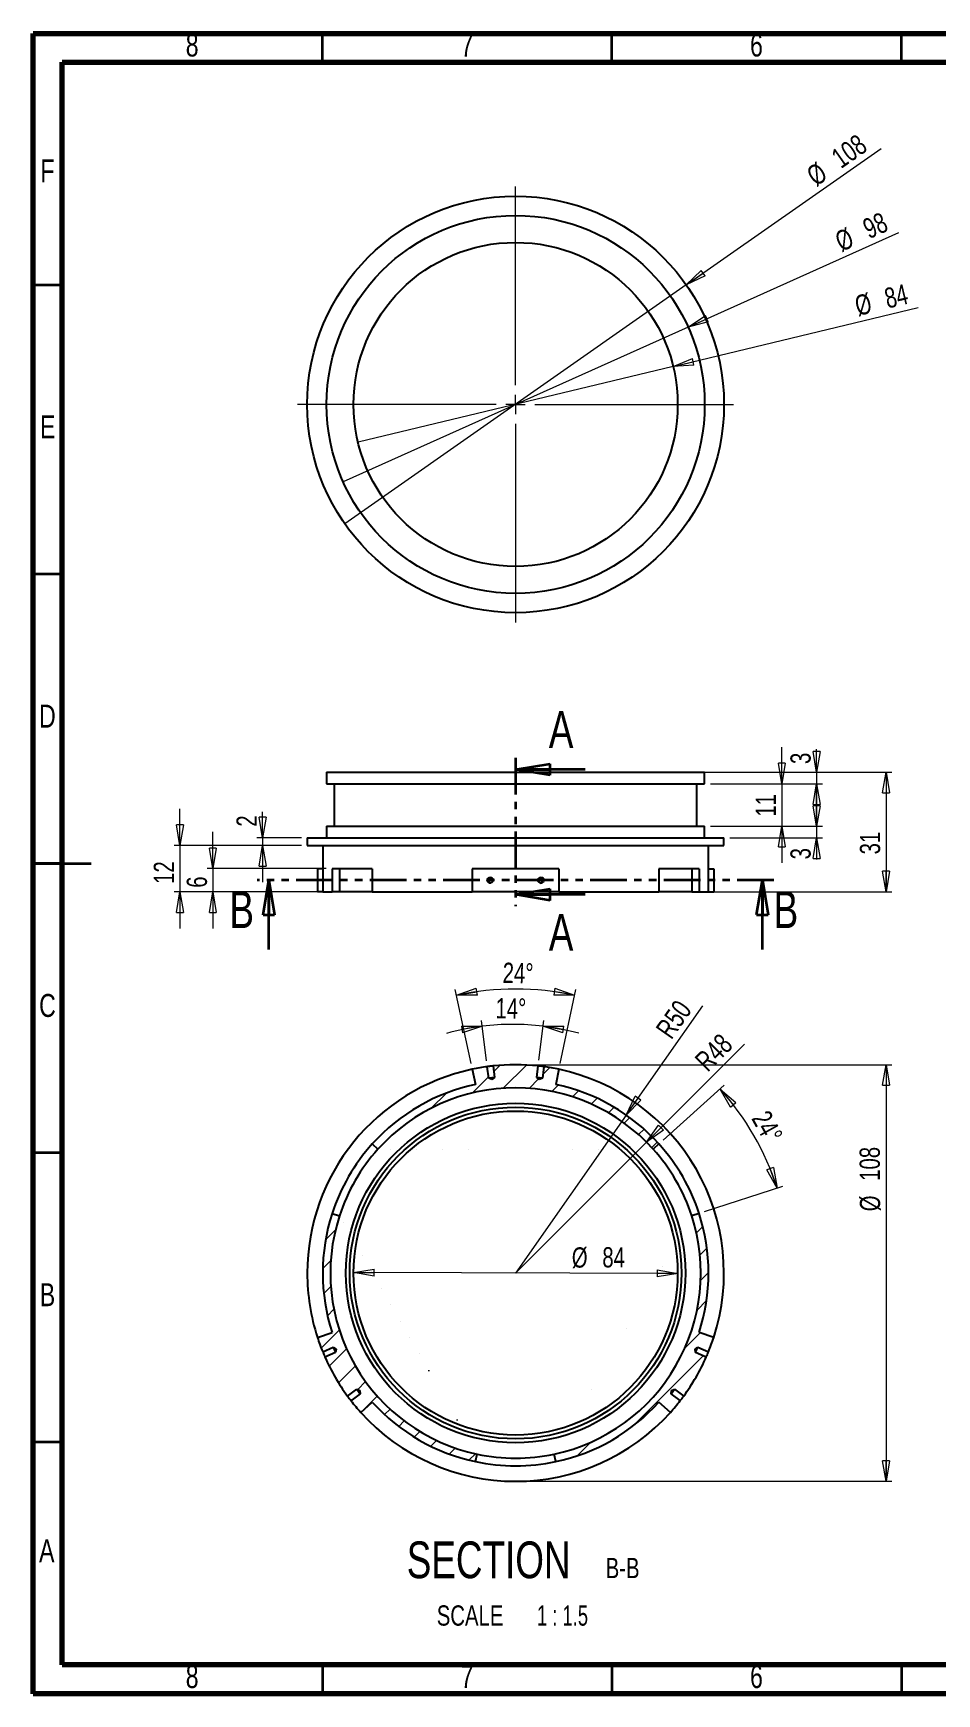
# Model space of a CAD drawing. Header units: millimetres. Extents: x 15 to 415, y 5 to 292.
# Drawn here: x 15 to 171.1, y 5 to 292 of the extents above; entities that cross this region are included whole.
import ezdxf

# ---------------------------------------------------------------- set-up
doc = ezdxf.new("R2010")
doc.units = ezdxf.units.MM
doc.linetypes.add('PHANTOM', pattern=[12.7, 6.35, -1.27, 1.27, -1.27, 1.27, -1.27])
doc.styles.add('SLDTEXTSTYLE0', font='TXT', dxfattribs={"width": 0.75})
doc.styles.add('SLDTEXTSTYLE3', font='TXT', dxfattribs={"width": 0.678571})
doc.dimstyles.new('SLDDIMSTYLE0', dxfattribs={"dimtxt": 3.5, "dimasz": 3.556, "dimexe": 0, "dimexo": 0.0625, "dimgap": 0.875, "dimtad": 1, "dimlfac": 1.5, "dimrnd": 1e-09, "dimzin": 12, "dimdsep": 46, "dimtxsty": 'SLDTEXTSTYLE0', "dimblk1": 'CLOSED', "dimblk2": 'CLOSED', "dimsah": 1, "dimcen": 0.09, "dimadec": 0, "dimazin": 3, "dimtfac": 1, "dimtofl": 0, "dimtmove": 0, "dimatfit": 3, "dimldrblk": 'CLOSED', "dimfxl": 0, "dimfrac": 2, "dimtolj": 1, "dimtzin": 12, "dimarcsym": 0})
doc.dimstyles.new('SLDDIMSTYLE1', dxfattribs={"dimtxt": 3.5, "dimasz": 3.556, "dimexe": 0, "dimexo": 0.0625, "dimgap": 0.875, "dimtad": 1, "dimlfac": 1.5, "dimrnd": 1e-09, "dimzin": 12, "dimdsep": 46, "dimtxsty": 'SLDTEXTSTYLE0', "dimblk1": 'CLOSED', "dimblk2": 'CLOSED', "dimsah": 1, "dimcen": 0.09, "dimadec": 0, "dimazin": 3, "dimtfac": 1, "dimtmove": 0, "dimatfit": 0, "dimldrblk": 'CLOSED', "dimfxl": 0, "dimfrac": 2, "dimtolj": 1, "dimtzin": 12, "dimarcsym": 0})
doc.dimstyles.new('SLDDIMSTYLE2', dxfattribs={"dimtxt": 3.5, "dimasz": 3.556, "dimexe": 0, "dimexo": 0.0625, "dimgap": 0.875, "dimtad": 1, "dimlfac": 1.5, "dimrnd": 1e-09, "dimzin": 12, "dimdsep": 46, "dimtxsty": 'SLDTEXTSTYLE0', "dimblk1": 'NONE', "dimblk2": 'CLOSED', "dimsah": 1, "dimcen": 0, "dimadec": 0, "dimazin": 3, "dimtfac": 1, "dimtmove": 0, "dimatfit": 3, "dimldrblk": 'NONE', "dimfxl": 0, "dimfrac": 2, "dimtolj": 1, "dimtzin": 12, "dimarcsym": 0})
doc.dimstyles.new('SLDDIMSTYLE3', dxfattribs={"dimtxt": 3.5, "dimasz": 3.556, "dimexe": 0, "dimexo": 0.0625, "dimgap": 0.875, "dimtad": 1, "dimdec": 4, "dimlfac": 1.5, "dimzin": 12, "dimdsep": 46, "dimtxsty": 'SLDTEXTSTYLE0', "dimblk1": 'CLOSED', "dimblk2": 'CLOSED', "dimsah": 1, "dimcen": 0.09, "dimazin": 3, "dimtfac": 1, "dimtofl": 0, "dimtmove": 0, "dimatfit": 3, "dimldrblk": 'CLOSED', "dimfxl": 0, "dimfrac": 2, "dimtolj": 1, "dimtzin": 12, "dimarcsym": 0})
doc.dimstyles.new('SLDDIMSTYLE4', dxfattribs={"dimtxt": 3.5, "dimasz": 3.556, "dimexe": 0, "dimexo": 0.0625, "dimgap": 0.875, "dimtad": 1, "dimlfac": 1.5, "dimrnd": 1e-09, "dimzin": 12, "dimdsep": 46, "dimtxsty": 'SLDTEXTSTYLE0', "dimblk1": 'CLOSED', "dimblk2": 'CLOSED', "dimsah": 1, "dimcen": 0, "dimadec": 0, "dimazin": 3, "dimtfac": 1, "dimtofl": 0, "dimtmove": 0, "dimatfit": 3, "dimldrblk": 'CLOSED', "dimfxl": 0, "dimfrac": 2, "dimtolj": 1, "dimtzin": 12, "dimarcsym": 0})
doc.dimstyles.new('SLDDIMSTYLE5', dxfattribs={"dimtxt": 3.5, "dimasz": 3.556, "dimexe": 0, "dimexo": 0.0625, "dimgap": 0.875, "dimtad": 1, "dimlfac": 1.5, "dimrnd": 1e-09, "dimzin": 12, "dimdsep": 46, "dimtxsty": 'SLDTEXTSTYLE0', "dimblk1": 'CLOSED', "dimblk2": 'CLOSED', "dimsah": 1, "dimcen": 0, "dimadec": 0, "dimazin": 3, "dimtfac": 1, "dimtmove": 0, "dimatfit": 3, "dimldrblk": 'CLOSED', "dimfxl": 0, "dimfrac": 2, "dimtolj": 1, "dimtzin": 12, "dimarcsym": 0})

# ---------------------------------------------------------------- blocks, each defined once
blk = doc.blocks.new('_Closed')
at = {"color": 0, "linetype": 'ByBlock', "lineweight": -2}
for p, q in [((-1, 0.166667), (0, 0)), ((-1, 0.166667), (-1, -0.166667)), ((0, 0), (-1, -0.166667)), ((0, 0), (-1, 0))]:
    blk.add_line(p, q, dxfattribs=at)
blk = doc.blocks.new('_D')
at = {"color": 7, "linetype": 'Continuous', "lineweight": 18}
for p, q in [((132.01, 164.29), (163.35, 164.29)), ((162.35, 164.29), (162.35, 143.62)), ((131.35, 143.62), (163.35, 143.62))]:
    blk.add_line(p, q, dxfattribs=at)
at = {"color": 7, "linetype": 'Continuous', "lineweight": 18, "xscale": 3.556, "yscale": 3.556}
for p, rotation in [((162.35, 164.29), 90.0000000000004), ((162.35, 143.62), 270.0000000000004)]:
    blk.add_blockref('_Closed', p, dxfattribs=dict(at, rotation=rotation))
at = {"color": 7, "linetype": 'Continuous', "lineweight": 18, "insert": (157.83, 150.09), "char_height": 3.5, "attachment_point": 1, "rotation": 90, "style": 'SLDTEXTSTYLE0'}
blk.add_mtext('31', dxfattribs=at)
blk = doc.blocks.new('_D_1')
at = {"color": 7, "linetype": 'Continuous', "lineweight": 18}
for p, q in [((150.35, 164.29), (150.35, 168.3)), ((127.35, 164.29), (151.35, 164.29)), ((150.35, 164.29), (150.35, 162.29)), ((132.01, 162.29), (151.35, 162.29)), ((150.35, 162.29), (150.35, 155.94))]:
    blk.add_line(p, q, dxfattribs=at)
at = {"color": 7, "linetype": 'Continuous', "lineweight": 18, "xscale": 3.556, "yscale": 3.556}
for p, rotation in [((150.35, 164.29), 270.0000000000004), ((150.35, 162.29), 90.0000000000004)]:
    blk.add_blockref('_Closed', p, dxfattribs=dict(at, rotation=rotation))
at = {"color": 7, "linetype": 'Continuous', "lineweight": 18, "insert": (145.83, 165.71), "char_height": 3.5, "attachment_point": 1, "rotation": 90, "style": 'SLDTEXTSTYLE0'}
blk.add_mtext('3', dxfattribs=at)
blk = doc.blocks.new('_D_2')
at = {"color": 7, "linetype": 'Continuous', "lineweight": 18}
for p, q in [((144.35, 162.29), (144.35, 168.64)), ((132.01, 162.29), (145.35, 162.29)), ((144.35, 162.29), (144.35, 154.95)), ((132.01, 154.95), (145.35, 154.95)), ((144.35, 154.95), (144.35, 148.6))]:
    blk.add_line(p, q, dxfattribs=at)
at = {"color": 7, "linetype": 'Continuous', "lineweight": 18, "xscale": 3.556, "yscale": 3.556}
for p, rotation in [((144.35, 162.29), 270.0000000000004), ((144.35, 154.95), 90.0000000000004)]:
    blk.add_blockref('_Closed', p, dxfattribs=dict(at, rotation=rotation))
at = {"color": 7, "linetype": 'Continuous', "lineweight": 18, "insert": (139.83, 156.6), "char_height": 3.5, "attachment_point": 1, "rotation": 90, "style": 'SLDTEXTSTYLE0'}
blk.add_mtext('11', dxfattribs=at)
blk = doc.blocks.new('_D_3')
at = {"color": 7, "linetype": 'Continuous', "lineweight": 18}
for p, q in [((150.35, 154.95), (150.35, 161.3)), ((132.01, 154.95), (151.35, 154.95)), ((135.35, 152.95), (151.35, 152.95)), ((150.35, 154.95), (150.35, 152.95)), ((150.35, 152.95), (150.35, 149.23))]:
    blk.add_line(p, q, dxfattribs=at)
at = {"color": 7, "linetype": 'Continuous', "lineweight": 18, "xscale": 3.556, "yscale": 3.556}
for p, rotation in [((150.35, 154.95), 270.0000000000004), ((150.35, 152.95), 90.0000000000004)]:
    blk.add_blockref('_Closed', p, dxfattribs=dict(at, rotation=rotation))
at = {"color": 7, "linetype": 'Continuous', "lineweight": 18, "insert": (145.83, 149.23), "char_height": 3.5, "attachment_point": 1, "rotation": 90, "style": 'SLDTEXTSTYLE0'}
blk.add_mtext('3', dxfattribs=at)
blk = doc.blocks.new('_D_4')
at = {"color": 7, "linetype": 'Continuous', "lineweight": 18}
for p, q in [((54.63, 152.95), (54.63, 157.47)), ((61.35, 152.95), (53.63, 152.95)), ((54.63, 152.95), (54.63, 151.62)), ((61.35, 151.62), (53.63, 151.62)), ((54.63, 151.62), (54.63, 145.27))]:
    blk.add_line(p, q, dxfattribs=at)
at = {"color": 7, "linetype": 'Continuous', "lineweight": 18, "xscale": 3.556, "yscale": 3.556}
for p, rotation in [((54.63, 152.95), 270.0000000000004), ((54.63, 151.62), 90.0000000000004)]:
    blk.add_blockref('_Closed', p, dxfattribs=dict(at, rotation=rotation))
at = {"color": 7, "linetype": 'Continuous', "lineweight": 18, "insert": (50.12, 154.88), "char_height": 3.5, "attachment_point": 1, "rotation": 90, "style": 'SLDTEXTSTYLE0'}
blk.add_mtext('2', dxfattribs=at)
blk = doc.blocks.new('_D_5')
at = {"color": 7, "linetype": 'Continuous', "lineweight": 18}
for p, q in [((40.35, 151.62), (40.35, 157.97)), ((61.35, 151.62), (39.35, 151.62)), ((40.35, 151.62), (40.35, 143.62)), ((72.57, 143.62), (39.35, 143.62)), ((40.35, 143.62), (40.35, 137.27))]:
    blk.add_line(p, q, dxfattribs=at)
at = {"color": 7, "linetype": 'Continuous', "lineweight": 18, "xscale": 3.556, "yscale": 3.556}
for p, rotation in [((40.35, 151.62), 270.0000000000004), ((40.35, 143.62), 90.0000000000004)]:
    blk.add_blockref('_Closed', p, dxfattribs=dict(at, rotation=rotation))
at = {"color": 7, "linetype": 'Continuous', "lineweight": 18, "insert": (35.83, 144.99), "char_height": 3.5, "attachment_point": 1, "rotation": 90, "style": 'SLDTEXTSTYLE0'}
blk.add_mtext('12', dxfattribs=at)
blk = doc.blocks.new('_D_6')
at = {"color": 7, "linetype": 'Continuous', "lineweight": 18}
for p, q in [((46.03, 147.62), (46.03, 153.97)), ((65.64, 147.62), (45.03, 147.62)), ((46.03, 147.62), (46.03, 143.62)), ((65.35, 143.62), (45.03, 143.62)), ((46.03, 143.62), (46.03, 137.27))]:
    blk.add_line(p, q, dxfattribs=at)
at = {"color": 7, "linetype": 'Continuous', "lineweight": 18, "xscale": 3.556, "yscale": 3.556}
for p, rotation in [((46.03, 147.62), 270.0000000000004), ((46.03, 143.62), 90.0000000000004)]:
    blk.add_blockref('_Closed', p, dxfattribs=dict(at, rotation=rotation))
at = {"color": 7, "linetype": 'Continuous', "lineweight": 18, "insert": (41.52, 144.32), "char_height": 3.5, "attachment_point": 1, "rotation": 90, "style": 'SLDTEXTSTYLE0'}
blk.add_mtext('6', dxfattribs=at)
blk = doc.blocks.new('_D_7')
at = {"color": 7, "linetype": 'Continuous', "lineweight": 18}
for q in [(161.53, 272.1), (68.86, 207.21)]:
    blk.add_line((127.83, 248.51), q, dxfattribs=at)
at = {"color": 7, "linetype": 'Continuous', "lineweight": 18, "xscale": 3.556, "yscale": 3.556, "rotation": 215.0014029783798}
blk.add_blockref('_Closed', (127.83, 248.51, -10.33), dxfattribs=at)
at = {"color": 7, "linetype": 'Continuous', "lineweight": 18, "char_height": 3.5, "attachment_point": 1, "rotation": 35.0014, "style": 'SLDTEXTSTYLE0'}
for s, insert in [('108', (152.56, 271.39)), ('%%c', (148.27, 268.32))]:
    blk.add_mtext(s, dxfattribs=dict(at, insert=insert))
blk = doc.blocks.new('_None')
blk = doc.blocks.new('_D_8')
at = {"color": 7, "linetype": 'Continuous', "lineweight": 18}
for q in [(164.57, 257.55), (68.54, 214.49)]:
    blk.add_line((128.15, 241.22), q, dxfattribs=at)
at = {"color": 7, "linetype": 'Continuous', "lineweight": 18, "xscale": 3.556, "yscale": 3.556, "rotation": 204.1522119373445}
blk.add_blockref('_Closed', (128.15, 241.22, -10.33), dxfattribs=at)
at = {"color": 7, "linetype": 'Continuous', "lineweight": 18, "char_height": 3.5, "attachment_point": 1, "rotation": 24.1522, "style": 'SLDTEXTSTYLE0'}
for s, insert in [('%%c', (153.19, 257.39)), ('98', (157.98, 259.6))]:
    blk.add_mtext(s, dxfattribs=dict(at, insert=insert))
blk = doc.blocks.new('_D_9')
at = {"color": 7, "linetype": 'Continuous', "lineweight": 18}
for q in [(167.89, 244.59), (71.12, 221.31)]:
    blk.add_line((125.57, 234.41), q, dxfattribs=at)
at = {"color": 7, "linetype": 'Continuous', "lineweight": 18, "xscale": 3.556, "yscale": 3.556, "rotation": 193.5315496917848}
blk.add_blockref('_Closed', (125.57, 234.41, -10.33), dxfattribs=at)
at = {"color": 7, "linetype": 'Continuous', "lineweight": 18, "char_height": 3.5, "attachment_point": 1, "rotation": 13.5315, "style": 'SLDTEXTSTYLE0'}
for s, insert in [('%%c', (156.68, 246.53)), ('84', (161.8, 247.82))]:
    blk.add_mtext(s, dxfattribs=dict(at, insert=insert))
blk = doc.blocks.new('SW_CENTERMARKSYMBOL_0')
at = {"color": 0, "linetype": 'Continuous', "lineweight": 0}
for p, q in [((0, 3.33), (0, 37.67)), ((-3.33, 0), (-37.67, 0)), ((0, 0), (-1.67, 0)), ((0, 0), (0, 1.67)), ((0, 0), (0, -1.67)), ((0, 0), (1.67, 0)), ((3.33, 0), (37.67, 0)), ((0, -3.33), (0, -37.67))]:
    blk.add_line(p, q, dxfattribs=at)
blk = doc.blocks.new('_D_23')
at = {"color": 7, "linetype": 'Continuous', "lineweight": 18}
for p, q in [((99.35, 113.73), (163.35, 113.73)), ((162.35, 113.73), (162.35, 41.73)), ((99.35, 41.73), (163.35, 41.73))]:
    blk.add_line(p, q, dxfattribs=at)
at = {"color": 7, "linetype": 'Continuous', "lineweight": 18, "xscale": 3.556, "yscale": 3.556}
for p, rotation in [((162.35, 113.73, 11.32), 90.0000000000004), ((162.35, 41.73, 11.32), 270.0000000000004)]:
    blk.add_blockref('_Closed', p, dxfattribs=dict(at, rotation=rotation))
at = {"color": 7, "linetype": 'Continuous', "lineweight": 18, "char_height": 3.5, "attachment_point": 1, "rotation": 90, "style": 'SLDTEXTSTYLE0'}
for s, insert in [('108', (157.78, 93.67)), ('%%c', (157.83, 88.4))]:
    blk.add_mtext(s, dxfattribs=dict(at, insert=insert))
blk = doc.blocks.new('_D_24')
at = {"color": 7, "linetype": 'Continuous', "lineweight": 18}
for p, q in [((90.65, 113.92), (87.93, 126.72)), ((106.04, 113.92), (108.76, 126.72))]:
    blk.add_line(p, q, dxfattribs=at)
blk.add_arc((98.35, 77.73), 49.08, 78, 102, dxfattribs=at)
at = {"color": 7, "linetype": 'Continuous', "lineweight": 18, "xscale": 3.556, "yscale": 3.556}
for p, rotation in [((88.14, 125.74, 11.32), 189.9281676644675), ((108.55, 125.74, 11.32), 350.0718323355334)]:
    blk.add_blockref('_Closed', p, dxfattribs=dict(at, rotation=rotation))
at = {"color": 7, "linetype": 'Continuous', "lineweight": 18, "insert": (96.16, 131.39), "char_height": 3.5, "attachment_point": 1, "rotation": 358.5703, "style": 'SLDTEXTSTYLE0'}
blk.add_mtext('24°', dxfattribs=at)
blk = doc.blocks.new('_D_25')
at = {"color": 7, "linetype": 'Continuous', "lineweight": 18}
for p, q in [((123.86, 100.7), (134.41, 110.2)), ((131, 88.34), (144.5, 92.72))]:
    blk.add_line(p, q, dxfattribs=at)
blk.add_arc((98.35, 77.73), 47.53, 18, 42, dxfattribs=at)
at = {"color": 7, "linetype": 'Continuous', "lineweight": 18, "xscale": 3.556, "yscale": 3.556}
for p, rotation in [((133.67, 109.53, 11.32), 129.8606711665233), ((143.55, 92.41, 11.32), 290.139328833477)]:
    blk.add_blockref('_Closed', p, dxfattribs=dict(at, rotation=rotation))
at = {"color": 7, "linetype": 'Continuous', "lineweight": 18, "insert": (142.07, 106.16), "char_height": 3.5, "attachment_point": 1, "rotation": 299.1695, "style": 'SLDTEXTSTYLE0'}
blk.add_mtext('24°', dxfattribs=at)
blk = doc.blocks.new('_D_26')
at = {"color": 7, "linetype": 'Continuous', "lineweight": 18}
for p, q in [((93.34, 114.39), (92.48, 121.37)), ((102.36, 114.51), (103.2, 121.37))]:
    blk.add_line(p, q, dxfattribs=at)
for start, end in [(83.0039, 97.0039), (97.0039, 105.4527), (74.5552, 83.0039)]:
    blk.add_arc((97.84, 77.73), 42.98, start, end, dxfattribs=at)
at = {"color": 7, "linetype": 'Continuous', "lineweight": 18, "xscale": 3.556, "yscale": 3.556}
for p, rotation in [((92.6, 120.38, 11.32), 9.36898683940025), ((103.08, 120.38, 11.32), 170.6388840447375)]:
    blk.add_blockref('_Closed', p, dxfattribs=dict(at, rotation=rotation))
at = {"color": 7, "linetype": 'Continuous', "lineweight": 18, "insert": (94.9, 125.25), "char_height": 3.5, "attachment_point": 1, "rotation": 359.3018, "style": 'SLDTEXTSTYLE0'}
blk.add_mtext('14°', dxfattribs=at)
blk = doc.blocks.new('_D_27')
at = {"color": 7, "linetype": 'Continuous', "lineweight": 18}
for q in [(130.67, 123.92), (98.35, 77.73)]:
    blk.add_line((117.46, 105.04), q, dxfattribs=at)
at = {"color": 7, "linetype": 'Continuous', "lineweight": 18, "xscale": 3.556, "yscale": 3.556, "rotation": 235.0175352040062}
blk.add_blockref('_Closed', (117.46, 105.04, 11.32), dxfattribs=at)
at = {"color": 7, "linetype": 'Continuous', "lineweight": 18, "insert": (122.38, 119.94), "char_height": 3.5, "attachment_point": 1, "rotation": 55.0175, "style": 'SLDTEXTSTYLE0'}
blk.add_mtext('R50', dxfattribs=at)
blk = doc.blocks.new('_D_28')
at = {"color": 7, "linetype": 'Continuous', "lineweight": 18}
for q in [(137.91, 117.29), (98.35, 77.73)]:
    blk.add_line((120.97, 100.35), q, dxfattribs=at)
blk.add_arc((98.35, 77.73), 32, 19.7899, 46.7899, dxfattribs=at)
at = {"color": 7, "linetype": 'Continuous', "lineweight": 18, "xscale": 3.556, "yscale": 3.556, "rotation": 225.0000000000005}
blk.add_blockref('_Closed', (120.97, 100.35, 11.32), dxfattribs=at)
at = {"color": 7, "linetype": 'Continuous', "lineweight": 18, "insert": (129.06, 114.82), "char_height": 3.5, "attachment_point": 1, "rotation": 45, "style": 'SLDTEXTSTYLE0'}
blk.add_mtext('R48', dxfattribs=at)
blk = doc.blocks.new('_D_29')
at = {"color": 7, "linetype": 'Continuous', "lineweight": 18}
blk.add_line((126.35, 77.65), (70.35, 77.8), dxfattribs=at)
at = {"color": 7, "linetype": 'Continuous', "lineweight": 18, "xscale": 3.556, "yscale": 3.556}
for p, rotation in [((70.35, 77.8, 11.32), 179.8452726950317), ((126.35, 77.65, 11.32), 359.8452726950316)]:
    blk.add_blockref('_Closed', p, dxfattribs=dict(at, rotation=rotation))
at = {"color": 7, "linetype": 'Continuous', "lineweight": 18, "char_height": 3.5, "attachment_point": 1, "rotation": 359.8453, "style": 'SLDTEXTSTYLE0'}
for s, insert in [('%%c', (108.06, 82.17)), ('84', (113.34, 82.2))]:
    blk.add_mtext(s, dxfattribs=dict(at, insert=insert))
blk = doc.blocks.new('SW_NOTE_3')
at = {"color": 0, "linetype": 'Continuous', "lineweight": 0, "attachment_point": 2}
for s, insert, char_height, style in [('SECTION', (17.36, 8.19), 6.35, 'SLDTEXTSTYLE0'), ('B-B', (40.51, 5.35), 3.5, 'SLDTEXTSTYLE0'), ('SCALE', (14.15, -2.86), 3.5, 'SLDTEXTSTYLE0'), ('1 : 1.5', (30.12, -2.86), 3.5, 'SLDTEXTSTYLE3')]:
    blk.add_mtext(s, dxfattribs=dict(at, insert=insert, char_height=char_height, style=style))

msp = doc.modelspace()

# ---------------------------------------------------------------- hatches: boundary and pattern name
at = {"linetype": 'Continuous', "lineweight": 18}
h = msp.add_hatch(dxfattribs=at)
h.set_pattern_fill('ANSI31', style=0)
edge = h.paths.add_edge_path(flags=0)
edge.add_line((90.860426, 112.939624), (91.414857, 110.331231))
edge.add_arc((98.345247, 77.726311), 33.333333, 102, 138)
edge.add_line((73.573753, 100.030664), (74.564613, 99.13849))
edge.add_arc((98.345247, 77.726311), 32, 42, 138, ccw=False)
edge.add_line((122.125881, 99.13849), (123.116741, 100.030664))
edge.add_arc((98.345247, 77.726311), 33.333333, 42, 78)
edge.add_line((105.275637, 110.331231), (105.830068, 112.939624))
edge.add_arc((98.345247, 77.726311), 36, 78, 82.20813514)
edge.add_line((103.225943, 113.393926), (102.982764, 111.412264))
edge.add_line((102.982764, 111.412264), (102.449894, 111.174971))
edge.add_line((102.449894, 111.174971), (101.990209, 111.534065))
edge.add_line((101.990209, 111.534065), (102.233389, 113.515727))
edge.add_arc((98.345247, 77.726311), 36, 83.79973574, 96.20813514)
edge.add_line((94.452189, 113.515193), (94.69564, 111.533564))
edge.add_line((94.69564, 111.533564), (94.236005, 111.174407))
edge.add_line((94.236005, 111.174407), (93.703102, 111.411626))
edge.add_line((93.703102, 111.411626), (93.459651, 113.393255))
edge.add_arc((98.345247, 77.726311), 36, 97.79973574, 102)
h = msp.add_hatch(dxfattribs=at)
h.set_pattern_fill('ANSI31', style=0)
edge = h.paths.add_edge_path(flags=0)
edge.add_line((71.592033, 53.637609), (73.573753, 55.421957))
edge.add_arc((98.345247, 77.726311), 33.333333, 222, 258)
edge.add_line((91.414857, 45.121391), (91.692073, 46.425587))
edge.add_arc((98.345247, 77.726311), 32, 162, 258, ccw=False)
edge.add_line((67.911438, 87.614854), (66.643363, 88.026877))
edge.add_arc((98.345247, 77.726311), 33.333333, 162, 198)
edge.add_line((66.643363, 67.425744), (64.107212, 66.601699))
edge.add_arc((98.345247, 77.726311), 36, 198, 202.20813514)
edge.add_line((65.015838, 64.11931), (66.853597, 64.899542))
edge.add_line((66.853597, 64.899542), (67.325534, 64.556709))
edge.add_line((67.325534, 64.556709), (67.244392, 63.979064))
edge.add_line((67.244392, 63.979064), (65.406632, 63.198832))
edge.add_arc((98.345247, 77.726311), 36, 203.79973574, 216.20813514)
edge.add_line((69.297695, 56.460382), (70.89211, 57.662032))
edge.add_line((70.89211, 57.662032), (71.432967, 57.443555))
edge.add_line((71.432967, 57.443555), (71.49398, 56.863438))
edge.add_line((71.49398, 56.863438), (69.899565, 55.661788))
edge.add_arc((98.345247, 77.726311), 36, 217.79973574, 222)
h = msp.add_hatch(dxfattribs=at)
h.set_pattern_fill('ANSI31', style=0)
edge = h.paths.add_edge_path(flags=0)
edge.add_line((132.583282, 66.601699), (130.047131, 67.425744))
edge.add_arc((98.345247, 77.726311), 33.333333, 342, 378)
edge.add_line((130.047131, 88.026877), (128.779055, 87.614854))
edge.add_arc((98.345247, 77.726311), 32, -78, 18, ccw=False)
edge.add_line((104.998421, 46.425587), (105.275637, 45.121391))
edge.add_arc((98.345247, 77.726311), 33.333333, 282, 318)
edge.add_line((123.116741, 55.421957), (125.098461, 53.637609))
edge.add_arc((98.345247, 77.726311), 36, 318, 322.20813514)
edge.add_line((126.79396, 55.665696), (125.19938, 56.867127))
edge.add_line((125.19938, 56.867127), (125.260313, 57.447252))
edge.add_line((125.260313, 57.447252), (125.80114, 57.665803))
edge.add_line((125.80114, 57.665803), (127.39572, 56.464373))
edge.add_arc((98.345247, 77.726311), 36, 323.79973574, 336.20813514)
edge.add_line((131.285857, 63.203357), (129.44799, 63.983336))
edge.add_line((129.44799, 63.983336), (129.366769, 64.56097))
edge.add_line((129.366769, 64.56097), (129.838658, 64.903868))
edge.add_line((129.838658, 64.903868), (131.676525, 64.123889))
edge.add_arc((98.345247, 77.726311), 36, 337.79973574, 342)

# ---------------------------------------------------------------- linework, layer by layer
at = {"color": 7, "linetype": 'Continuous', "lineweight": 70}
for p, q in [((15, 5), (15, 292)), ((15, 292), (415, 292)), ((20, 10), (20, 287)), ((20, 287), (410, 287)), ((410, 10), (20, 10)), ((415, 5), (15, 5))]:
    msp.add_line(p, q, dxfattribs=at)
at = {"color": 7, "linetype": 'Continuous', "lineweight": 35}
for p, q in [((65, 287), (65, 292)), ((115, 287), (115, 292)), ((165, 287), (165, 292)), ((20, 248.5), (15, 248.5)), ((20, 198.5), (15, 198.5)), ((110.345247, 164.765444), (98.345247, 164.765444)), ((15, 148.5), (25, 148.5)), ((20, 148.5), (15, 148.5)), ((55.705247, 133.618777), (55.705247, 145.618777)), ((140.985247, 133.618777), (140.985247, 145.618777)), ((110.345247, 143.138777), (98.345247, 143.138777)), ((20, 98.5), (15, 98.5)), ((20, 48.5), (15, 48.5)), ((65, 10), (65, 5)), ((115, 10), (115, 5)), ((165, 10), (165, 5))]:
    msp.add_line(p, q, dxfattribs=at)
at = {"color": 7, "linetype": 'PHANTOM', "lineweight": 35}
for p, q in [((98.345247, 166.765444), (98.345247, 141.138777)), ((142.985247, 145.618777), (53.705247, 145.618777))]:
    msp.add_line(p, q, dxfattribs=at)
at = {"color": 7, "linetype": 'Continuous', "lineweight": 25}
for p, q in [((65.678581, 164.285443), (65.678581, 162.285444)), ((65.678581, 164.285443), (131.011913, 164.285443)), ((131.011913, 162.285444), (131.011913, 164.285443)), ((65.678581, 162.285444), (131.011913, 162.285444)), ((67.011915, 162.285444), (67.011915, 154.952111)), ((129.678579, 154.952111), (129.678579, 162.285444)), ((62.345246, 152.95211), (62.345246, 151.618777)), ((62.345246, 152.95211), (134.345248, 152.95211)), ((65.678581, 154.952111), (65.678581, 152.95211)), ((65.678581, 154.952111), (131.011913, 154.952111)), ((131.011913, 152.95211), (131.011913, 154.952111)), ((134.345248, 151.618777), (134.345248, 152.95211)), ((62.345246, 151.618777), (134.345248, 151.618777)), ((65.011913, 151.618777), (65.011913, 143.618777)), ((131.678581, 143.618777), (131.678581, 151.618777)), ((64.107211, 147.618777), (64.107211, 143.618777)), ((65.011913, 147.618777), (64.107211, 147.618777)), ((73.573753, 147.618777), (66.643364, 147.618777)), ((66.643364, 147.618777), (66.643364, 143.618777)), ((67.911438, 147.618777), (67.911438, 143.618777)), ((73.573753, 147.618777), (73.573753, 143.618777)), ((90.860426, 147.618777), (90.860426, 143.618777)), ((105.830068, 147.618777), (90.860426, 147.618777)), ((105.830068, 147.618777), (105.830068, 143.618777)), ((130.04713, 147.618777), (123.116741, 147.618777)), ((123.116741, 147.618777), (123.116741, 143.618777)), ((128.779056, 147.618777), (128.779056, 143.618777)), ((130.04713, 147.618777), (130.04713, 143.618777)), ((131.678581, 147.618777), (132.583282, 147.618777)), ((132.583282, 147.618777), (132.583282, 143.618777)), ((65.011913, 143.618777), (64.107211, 143.618777)), ((65.011913, 143.618777), (66.643364, 143.618777)), ((67.911438, 143.618777), (66.643364, 143.618777)), ((73.573753, 143.618777), (67.911438, 143.618777)), ((73.573753, 143.618777), (90.860426, 143.618777)), ((105.830068, 143.618777), (90.860426, 143.618777)), ((105.830068, 143.618777), (123.116741, 143.618777)), ((128.779056, 143.618777), (123.116741, 143.618777)), ((128.779056, 143.618777), (130.04713, 143.618777)), ((130.04713, 143.618777), (131.678581, 143.618777)), ((131.678581, 143.618777), (132.583282, 143.618777)), ((90.860426, 112.939624), (91.414857, 110.331231)), ((93.703102, 111.411626), (93.459651, 113.393255)), ((94.452189, 113.515193), (94.69564, 111.533564)), ((101.990209, 111.534065), (102.233389, 113.515727)), ((103.225943, 113.393926), (102.982764, 111.412264)), ((105.830068, 112.939624), (105.275637, 110.331231)), ((94.69564, 111.533564), (93.703102, 111.411626)), ((94.236005, 111.174407), (93.703102, 111.411626)), ((94.69564, 111.533564), (94.236005, 111.174407)), ((102.982764, 111.412264), (101.990209, 111.534065)), ((102.449894, 111.174971), (101.990209, 111.534065)), ((102.982764, 111.412264), (102.449894, 111.174971)), ((73.573753, 100.030664), (74.564613, 99.13849)), ((123.116741, 100.030664), (122.125881, 99.13849)), ((66.643363, 88.026877), (67.911438, 87.614854)), ((130.047131, 88.026877), (128.779055, 87.614854)), ((64.107212, 66.601699), (66.643363, 67.425744)), ((132.583282, 66.601699), (130.047131, 67.425744)), ((65.015838, 64.11931), (66.853597, 64.899542)), ((67.244392, 63.979064), (65.406632, 63.198832)), ((66.853597, 64.899542), (67.244392, 63.979064)), ((66.853597, 64.899542), (67.325534, 64.556709)), ((67.325534, 64.556709), (67.244392, 63.979064)), ((129.366769, 64.56097), (129.838658, 64.903868)), ((129.44799, 63.983336), (129.366769, 64.56097)), ((129.44799, 63.983336), (129.838658, 64.903868)), ((131.285857, 63.203357), (129.44799, 63.983336)), ((129.838658, 64.903868), (131.676525, 64.123889)), ((69.297695, 56.460382), (70.89211, 57.662032)), ((70.89211, 57.662032), (71.49398, 56.863438)), ((70.89211, 57.662032), (71.432967, 57.443555)), ((71.432967, 57.443555), (71.49398, 56.863438)), ((125.19938, 56.867127), (125.80114, 57.665803)), ((125.19938, 56.867127), (125.260313, 57.447252)), ((125.260313, 57.447252), (125.80114, 57.665803)), ((125.80114, 57.665803), (127.39572, 56.464373)), ((71.49398, 56.863438), (69.899565, 55.661788)), ((71.592033, 53.637609), (73.573753, 55.421957)), ((125.098461, 53.637609), (123.116741, 55.421957)), ((126.79396, 55.665696), (125.19938, 56.867127)), ((91.414857, 45.121391), (91.692073, 46.425587)), ((105.275637, 45.121391), (104.998421, 46.425587))]:
    msp.add_line(p, q, dxfattribs=at)
for centre, radius in [((98.345247, 227.856483), 36), ((98.345247, 227.856483), 32.666667), ((98.345247, 227.856483), 28), ((98.345247, 77.726311), 29.333333), ((98.345247, 77.726311), 28.666667), ((98.345247, 77.726311), 28)]:
    msp.add_circle(centre, radius, dxfattribs=at)
for centre, radius, start, end in [((94.203224, 145.618761), 0.500685, 102.8687428, 256.29724733), ((102.483866, 145.617225), 0.4989, 283.53448117, 0.1781839), ((102.483825, 145.620312), 0.498941, 359.82374058, 75.73863262), ((98.345247, 77.726311), 36, 102, 180), ((98.345247, 77.726311), 36, 97.79973574, 102), ((98.345247, 77.726311), 36, 83.79973574, 96.20813514), ((98.345247, 77.726311), 36, 78, 82.20813514), ((98.345247, 77.726311), 36, 342, 78), ((98.345247, 77.726311), 33.333333, 102, 138), ((98.345247, 77.726311), 32, 42, 138), ((98.345247, 77.726311), 33.333333, 42, 78), ((98.345247, 77.726311), 33.333333, 138, 162), ((98.345247, 77.726311), 32, 138, 162), ((98.345247, 77.726311), 32, 18, 42), ((98.345247, 77.726311), 33.333333, 18, 42), ((98.345247, 77.726311), 33.333333, 162, 198), ((98.345247, 77.726311), 32, 162, 258), ((98.345247, 77.726311), 32, 282, 18), ((98.345247, 77.726311), 33.333333, 342, 18), ((98.345247, 77.726311), 36, 180, 198), ((98.345247, 77.726311), 36, 198, 202.20813514), ((98.345247, 77.726311), 36, 337.79973574, 342), ((98.345247, 77.726311), 36, 203.79973574, 216.20813514), ((98.345247, 77.726311), 36, 323.79973574, 336.20813514), ((98.345247, 77.726311), 36, 217.79973574, 222), ((98.345247, 77.726311), 33.333333, 222, 258), ((98.345247, 77.726311), 33.333333, 282, 318), ((98.345247, 77.726311), 36, 318, 322.20813514), ((98.345247, 77.726311), 36, 222, 318), ((98.345247, 77.726311), 32, 258, 282), ((98.345247, 77.726311), 33.333333, 258, 282)]:
    msp.add_arc(centre, radius, start, end, dxfattribs=at)
for points, knots in [([(94.452189, 145.618777), (94.452189, 145.684843), (94.439257, 145.74967), (94.389359, 145.870772), (94.352435, 145.926238), (94.214904, 146.064611), (94.08522, 146.118707), (93.89103, 146.118811), (93.826002, 146.105873), (93.705913, 146.055821), (93.651261, 146.019156), (93.558684, 145.925866), (93.522302, 145.870827), (93.472524, 145.749645), (93.459674, 145.684214), (93.459605, 145.488433), (93.513138, 145.357858), (93.65011, 145.219421), (93.705154, 145.18218), (93.825078, 145.131936), (93.889543, 145.118844), (94.020437, 145.11871), (94.084894, 145.131624), (94.205385, 145.181773), (94.260433, 145.218816), (94.398162, 145.357192), (94.452189, 145.486645), (94.452189, 145.618777)], [0, 0, 0, 0, 0.0625, 0.0625, 0.125, 0.125, 0.25, 0.25, 0.3125, 0.3125, 0.375, 0.375, 0.4375, 0.4375, 0.5, 0.5, 0.625, 0.625, 0.6875, 0.6875, 0.75, 0.75, 0.8125, 0.8125, 0.875, 0.875, 1, 1, 1, 1]), ([(103.225943, 145.618777), (103.225943, 145.684843), (103.213057, 145.74967), (103.163315, 145.870772), (103.126501, 145.926238), (102.989299, 146.064611), (102.859814, 146.118707), (102.665622, 146.118811), (102.600548, 146.105873), (102.4803, 146.055821), (102.425537, 146.019156), (102.332735, 145.925866), (102.296244, 145.870827), (102.246308, 145.749645), (102.233412, 145.684214), (102.233343, 145.488433), (102.287079, 145.357858), (102.424384, 145.219421), (102.479539, 145.18218), (102.599622, 145.131936), (102.664134, 145.118844), (102.795031, 145.11871), (102.859444, 145.131624), (102.97978, 145.181773), (103.034718, 145.218816), (103.172119, 145.357192), (103.225943, 145.486645), (103.225943, 145.618777)], [0, 0, 0, 0, 0.0625, 0.0625, 0.125, 0.125, 0.25, 0.25, 0.3125, 0.3125, 0.375, 0.375, 0.4375, 0.4375, 0.5, 0.5, 0.625, 0.625, 0.6875, 0.6875, 0.75, 0.75, 0.8125, 0.8125, 0.875, 0.875, 1, 1, 1, 1]), ([(94.452189, 113.515193), (94.452189, 113.515193), (94.439254, 113.513792), (94.389345, 113.50831), (94.352413, 113.504229), (94.214855, 113.488698), (94.085148, 113.473598), (93.890934, 113.449739), (93.825903, 113.441562), (93.705809, 113.426161), (93.651162, 113.418995), (93.558595, 113.406699), (93.522227, 113.40178), (93.472482, 113.39502), (93.459651, 113.393255), (93.459651, 113.393255)], [0, 0, 0, 0, 0.125, 0.125, 0.25, 0.25, 0.5, 0.5, 0.625, 0.625, 0.75, 0.75, 0.875, 0.875, 1, 1, 1, 1]), ([(103.225943, 113.393926), (103.225943, 113.393926), (103.213054, 113.395696), (103.163302, 113.402451), (103.126479, 113.407425), (102.98925, 113.425635), (102.859743, 113.442362), (102.665526, 113.466197), (102.600448, 113.473995), (102.480196, 113.488104), (102.425438, 113.494372), (102.332646, 113.504835), (102.296168, 113.50886), (102.246266, 113.514335), (102.233389, 113.515727), (102.233389, 113.515727)], [0, 0, 0, 0, 0.125, 0.125, 0.25, 0.25, 0.5, 0.5, 0.625, 0.625, 0.75, 0.75, 0.875, 0.875, 1, 1, 1, 1]), ([(65.015838, 64.11931), (65.015838, 64.11931), (65.020749, 64.107262), (65.039776, 64.060798), (65.053879, 64.026422), (65.106724, 63.898473), (65.156991, 63.777953), (65.233458, 63.597839), (65.259244, 63.537581), (65.307151, 63.426385), (65.329102, 63.375829), (65.366436, 63.290237), (65.381189, 63.256634), (65.401399, 63.21068), (65.406632, 63.198832), (65.406632, 63.198832)], [0, 0, 0, 0, 0.125, 0.125, 0.25, 0.25, 0.5, 0.5, 0.625, 0.625, 0.75, 0.75, 0.875, 0.875, 1, 1, 1, 1]), ([(131.285857, 63.203357), (131.285857, 63.203357), (131.291112, 63.215259), (131.311318, 63.261222), (131.32625, 63.295247), (131.381579, 63.422141), (131.433356, 63.542021), (131.5098, 63.722144), (131.535234, 63.782551), (131.581943, 63.894257), (131.603061, 63.945165), (131.638696, 64.031479), (131.65262, 64.065434), (131.671637, 64.111894), (131.676525, 64.123889), (131.676525, 64.123889)], [0, 0, 0, 0, 0.125, 0.125, 0.25, 0.25, 0.5, 0.5, 0.625, 0.625, 0.75, 0.75, 0.875, 0.875, 1, 1, 1, 1]), ([(69.297695, 56.460382), (69.297695, 56.460382), (69.305375, 56.449881), (69.335077, 56.4094), (69.357078, 56.379456), (69.439307, 56.268092), (69.517237, 56.163313), (69.635006, 56.007049), (69.674604, 55.954818), (69.747989, 55.858515), (69.781518, 55.814771), (69.83845, 55.740754), (69.860894, 55.711718), (69.891621, 55.672018), (69.899565, 55.661788), (69.899565, 55.661788)], [0, 0, 0, 0, 0.125, 0.125, 0.25, 0.25, 0.5, 0.5, 0.625, 0.625, 0.75, 0.75, 0.875, 0.875, 1, 1, 1, 1]), ([(126.79396, 55.665696), (126.79396, 55.665696), (126.801938, 55.675973), (126.832663, 55.715683), (126.855383, 55.745085), (126.939767, 55.854824), (127.019007, 55.958617), (127.136756, 56.114896), (127.176049, 56.167356), (127.248394, 56.264443), (127.281201, 56.308731), (127.336659, 56.383859), (127.358383, 56.413438), (127.388076, 56.453917), (127.39572, 56.464373), (127.39572, 56.464373)], [0, 0, 0, 0, 0.125, 0.125, 0.25, 0.25, 0.5, 0.5, 0.625, 0.625, 0.75, 0.75, 0.875, 0.875, 1, 1, 1, 1])]:
    msp.add_open_spline(points, degree=3, knots=knots, dxfattribs=at)

# ---------------------------------------------------------------- block references
at = {"color": 7, "linetype": 'Continuous', "lineweight": 0}
for name, p in [('SW_CENTERMARKSYMBOL_0', (98.345247, 227.856483)), ('SW_NOTE_3', (76.330907, 23.140408))]:
    msp.add_blockref(name, p, dxfattribs=at)
at = {"color": 7, "linetype": 'Continuous', "lineweight": 35, "xscale": 6, "yscale": 6}
for p, rotation in [((98.345247, 164.765444), 180.0000000000004), ((55.705247, 145.618777), 90.0000000000004), ((98.345247, 143.138777), 180.0000000000004), ((140.985247, 145.618777), 90.0000000000004)]:
    msp.add_blockref('_Closed', p, dxfattribs=dict(at, rotation=rotation))

# ---------------------------------------------------------------- texts
at = {"color": 7, "linetype": 'Continuous', "lineweight": 0, "char_height": 3.96875, "attachment_point": 2, "style": 'SLDTEXTSTYLE0'}
for s, insert in [('8', (42.460037, 291.965377)), ('7', (89.960037, 291.965377)), ('6', (139.960037, 291.965377)), ('F', (17.45774, 270.215377)), ('E', (17.507809, 225.965377)), ('D', (17.452687, 175.965377)), ('C', (17.458659, 125.965377)), ('B', (17.470602, 75.965377)), ('A', (17.339688, 31.715377)), ('8', (42.460037, 9.965377)), ('7', (89.960037, 9.965377)), ('6', (139.960037, 9.965377))]:
    msp.add_mtext(s, dxfattribs=dict(at, insert=insert))
at = {"color": 7, "linetype": 'Continuous', "char_height": 6.35, "attachment_point": 1, "style": 'SLDTEXTSTYLE0'}
for s, insert in [('A', (104.085014, 174.847742)), ('B', (48.901262, 143.701076)), ('B', (142.929243, 143.701076)), ('A', (104.085014, 139.781371))]:
    msp.add_mtext(s, dxfattribs=dict(at, insert=insert))

# ---------------------------------------------------------------- dimensions: what is measured, and where the dimension line sits
at = {"color": 7, "linetype": 'Continuous', "lineweight": 18}
for p1, p2, dimstyle, picture, middle in [((68.856279, 207.207009), (127.834215, 248.505957), 'SLDDIMSTYLE2', '_D_7', (156.239252, 268.396417)), ((68.538165, 214.49052), (128.152329, 241.222446), 'SLDDIMSTYLE2', '_D_8', (159.855387, 255.438599)), ((71.122493, 221.305022), (125.568001, 234.407944), 'SLDDIMSTYLE2', '_D_9', (162.868833, 243.384815)), ((126.345145, 77.650697), (70.345349, 77.801925), 'SLDDIMSTYLE5', '_D_29', (113.530581, 77.685313))]:
    dim = msp.add_diameter_dim_2p(p1=p1, p2=p2, dimstyle=dimstyle, dxfattribs=at)
    dim.commit()
    dim.dimension.update_dxf_attribs({"geometry": picture, "text_midpoint": middle, "dimtype": 163})
for base, p1, p2, dimstyle, picture, middle in [((150.345247, 162.285444), (126.345247, 164.285444), (131.011914, 162.285444), 'SLDDIMSTYLE1', '_D_1', (150.345247, 167.003938)), ((144.345247, 154.95211), (131.011914, 162.285444), (131.011914, 154.95211), 'SLDDIMSTYLE1', '_D_2', (144.345247, 159.184284)), ((162.345247, 143.618777), (131.011914, 164.285444), (130.345247, 143.618777), 'SLDDIMSTYLE0', '_D', (162.345247, 152.678075)), ((150.345247, 152.95211), (131.011914, 154.95211), (134.345247, 152.95211), 'SLDDIMSTYLE1', '_D_3', (150.345247, 150.519383)), ((40.345247, 143.618777), (62.345247, 151.618777), (73.573753, 143.618777), 'SLDDIMSTYLE1', '_D_5', (40.345247, 147.575713)), ((54.631908, 151.618777), (62.345247, 152.95211), (62.345247, 151.618777), 'SLDDIMSTYLE1', '_D_4', (54.631908, 156.176303)), ((46.034112, 143.618777), (66.643363, 147.618777), (66.345247, 143.618777), 'SLDDIMSTYLE1', '_D_6', (46.034112, 145.613266))]:
    dim = msp.add_linear_dim(base=base, p1=p1, p2=p2, angle=90, dimstyle=dimstyle, dxfattribs=at)
    dim.commit()
    dim.dimension.update_dxf_attribs({"geometry": picture, "text_midpoint": middle, "dimtype": 160})
for base, line1, line2, picture, middle in [((98.345247, 126.810508), ((90.860426, 112.939624), (91.414857, 110.331231)), ((105.830068, 112.939624), (105.275637, 110.331231)), '_D_24', (99.569881, 126.795229)), ((97.83854, 120.702237), ((93.459651, 113.393255), (93.703102, 111.411626)), ((102.233389, 113.515727), (101.990209, 111.534065)), '_D_26', (98.365197, 120.699046)), ((139.507499, 101.491348), ((123.116741, 100.030664), (122.125881, 99.13849)), ((130.047131, 88.026877), (128.779055, 87.614854)), '_D_25', (139.847642, 100.892217))]:
    dim = msp.add_angular_dim_2l(base=base, line1=line1, line2=line2, dimstyle='SLDDIMSTYLE3', dxfattribs=at)
    dim.commit()
    dim.dimension.update_dxf_attribs({"geometry": picture, "text_midpoint": middle, "dimtype": 162})
for mpoint, picture, middle in [((117.456104, 105.037229), '_D_27', (128.415494, 120.699056)), ((120.972664, 100.353728), '_D_28', (135.130797, 114.511861))]:
    dim = msp.add_radius_dim(center=(98.345247, 77.726311), mpoint=mpoint, dimstyle='SLDDIMSTYLE4', dxfattribs=at)
    dim.commit()
    dim.dimension.update_dxf_attribs({"geometry": picture, "text_midpoint": middle, "dimtype": 164})
dim = msp.add_linear_dim(base=(162.345247, 41.726311), p1=(98.345247, 113.726311), p2=(98.345247, 41.726311), angle=90, text='%%c<>', dimstyle='SLDDIMSTYLE0', dxfattribs=at)
dim.commit()
dim.dimension.update_dxf_attribs({"geometry": '_D_23', "text_midpoint": (162.345247, 94.914598), "dimtype": 160})

doc.saveas('drawing.dxf')
